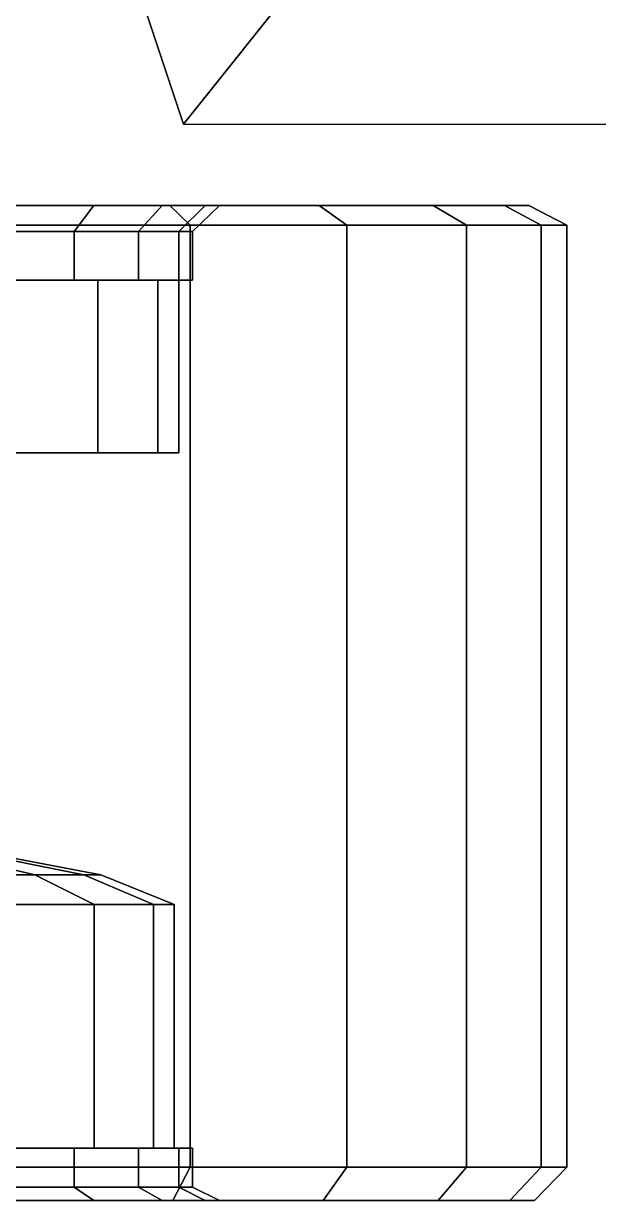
# Model space of a CAD drawing. Extents: x -11 to 118, y -54 to 30.
# Drawn here: x 14.93 to 18.79, y -2.22 to 5.67 of the extents above; entities that cross this region are included whole.
import ezdxf

# ---------------------------------------------------------------- set-up
doc = ezdxf.new("R2010")
doc.units = 0
doc.header["$MEASUREMENT"] = 0
for name, color, linetype in [('5', 5, 'CONTINUOUS'), ('CAR1', 7, 'CONTINUOUS'), ('TIRES', 19, 'CONTINUOUS')]:
    doc.layers.add(name, color=color, linetype=linetype)

msp = doc.modelspace()

# ---------------------------------------------------------------- linework, layer by layer
at = {"layer": '5', "linetype": 'Continuous'}
for points in [[(20, 10, 6), (16, 11, 6), (15, 8, 6), (16, 5, 6)], [(22, 5, 6), (22, 9, 6), (20, 10, 6), (16, 5, 6)], [(16, 5, 6), (16, 5, 5.5), (15, 8, 5.5), (15, 8, 6)]]:
    msp.add_3dface(points, dxfattribs=at)
at = {"layer": 'CAR1', "color": 7, "linetype": 'Continuous'}
for points in [[(14.6978, 3.9532, 2.5217), (14.6978, 4.2795, 2.5217), (15.2647, 4.2795, 2.9907), (15.2647, 3.9532, 2.9907)], [(15.2647, 3.9532, 7.0093), (15.2647, 4.2795, 7.0093), (14.6978, 4.2795, 7.4783), (14.6978, 3.9532, 7.4783)], [(15.2647, 3.9532, 2.9907), (15.2647, 4.2795, 2.9907), (15.6972, 4.2795, 3.5859), (15.6972, 3.9532, 3.5859)], [(15.6972, 3.9532, 6.4141), (15.6972, 4.2795, 6.4141), (15.2647, 4.2795, 7.0093), (15.2647, 3.9532, 7.0093)], [(15.6972, 3.9532, 3.5859), (15.6972, 4.2795, 3.5859), (15.968, 4.2795, 4.27), (15.968, 3.9532, 4.27)], [(15.968, 3.9532, 5.73), (15.968, 4.2795, 5.73), (15.6972, 4.2795, 6.4141), (15.6972, 3.9532, 6.4141)], [(15.968, 3.9532, 4.27), (15.968, 4.2795, 4.27), (16.0603, 4.2795, 5), (16.0603, 3.9532, 5)], [(16.0603, 3.9532, 5), (16.0603, 4.2795, 5), (15.968, 4.2795, 5.73), (15.968, 3.9532, 5.73)], [(14.7957, 2.7947, 2.7005), (14.7957, 3.9532, 2.7005), (15.4245, 3.9532, 3.3293), (15.4245, 2.7947, 3.3293)], [(14.7957, 3.9532, 2.7005), (14.8503, 3.9532, 2.6253), (15.4997, 3.9532, 3.2747), (15.4245, 3.9532, 3.3293)], [(15.4245, 2.7947, 6.6707), (15.4245, 3.9532, 6.6707), (14.7957, 3.9532, 7.2995), (14.7957, 2.7947, 7.2995)], [(15.4245, 3.9532, 6.6707), (15.4997, 3.9532, 6.7253), (14.8503, 3.9532, 7.3747), (14.7957, 3.9532, 7.2995)], [(15.4245, 2.7947, 3.3293), (15.4245, 3.9532, 3.3293), (15.8282, 3.9532, 4.1217), (15.8282, 2.7947, 4.1217)], [(15.4245, 3.9532, 3.3293), (15.4997, 3.9532, 3.2747), (15.9166, 3.9532, 4.093), (15.8282, 3.9532, 4.1217)], [(15.8282, 2.7947, 5.8783), (15.8282, 3.9532, 5.8783), (15.4245, 3.9532, 6.6707), (15.4245, 2.7947, 6.6707)], [(15.8282, 3.9532, 5.8783), (15.9166, 3.9532, 5.907), (15.4997, 3.9532, 6.7253), (15.4245, 3.9532, 6.6707)], [(15.8282, 2.7947, 4.1217), (15.8282, 3.9532, 4.1217), (15.9673, 3.9532, 5), (15.9673, 2.7947, 5)], [(15.8282, 3.9532, 4.1217), (15.9166, 3.9532, 4.093), (16.0603, 3.9532, 5), (15.9673, 3.9532, 5)], [(15.9673, 2.7947, 5), (15.9673, 3.9532, 5), (15.8282, 3.9532, 5.8783), (15.8282, 2.7947, 5.8783)], [(15.9673, 3.9532, 5), (16.0603, 3.9532, 5), (15.9166, 3.9532, 5.907), (15.8282, 3.9532, 5.8783)], [(13.7213, 2.7947, 4.1792), (14.7957, 2.7947, 2.7005), (15.4245, 2.7947, 3.3293), (13.9458, 2.7947, 4.4037)], [(13.9458, 2.7947, 5.5963), (15.4245, 2.7947, 6.6707), (14.7957, 2.7947, 7.2995), (13.7213, 2.7947, 5.8208)], [(13.9458, 2.7947, 4.4037), (15.4245, 2.7947, 3.3293), (15.8282, 2.7947, 4.1217), (14.0899, 2.7947, 4.6865)], [(14.0899, 2.7947, 5.3135), (15.8282, 2.7947, 5.8783), (15.4245, 2.7947, 6.6707), (13.9458, 2.7947, 5.5963)], [(14.0899, 2.7947, 4.6865), (15.8282, 2.7947, 4.1217), (15.9673, 2.7947, 5), (14.1396, 2.7947, 5)], [(14.1396, 2.7947, 5), (15.9673, 2.7947, 5), (15.8282, 2.7947, 5.8783), (14.0899, 2.7947, 5.3135)], [(14.3155, 0.1229, 5.8649), (15.0016, -0.0378, 6.3634), (14.4884, -0.0378, 6.8766), (13.9899, 0.1229, 6.1905)], [(13.9899, 0.1229, 3.8095), (14.4884, -0.0378, 3.1234), (15.0016, -0.0378, 3.6366), (14.3155, 0.1229, 4.1351)], [(14.5245, 0.1229, 5.4547), (15.331, -0.0378, 5.7168), (15.0016, -0.0378, 6.3634), (14.3155, 0.1229, 5.8649)], [(14.3155, 0.1229, 4.1351), (15.0016, -0.0378, 3.6366), (15.331, -0.0378, 4.2832), (14.5245, 0.1229, 4.5453)], [(14.5965, 0.1229, 5), (15.4446, -0.0378, 5), (15.331, -0.0378, 5.7168), (14.5245, 0.1229, 5.4547)], [(14.5245, 0.1229, 4.5453), (15.331, -0.0378, 4.2832), (15.4446, -0.0378, 5), (14.5965, 0.1229, 5)], [(15.0016, -0.0378, 6.3634), (15.3994, -0.2364, 6.6525), (14.7775, -0.2364, 7.2744), (14.4884, -0.0378, 6.8766)], [(14.4884, -0.0378, 3.1234), (14.7775, -0.2364, 2.7256), (15.3994, -0.2364, 3.3475), (15.0016, -0.0378, 3.6366)], [(15.331, -0.0378, 5.7168), (15.7987, -0.2364, 5.8688), (15.3994, -0.2364, 6.6525), (15.0016, -0.0378, 6.3634)], [(15.0016, -0.0378, 3.6366), (15.3994, -0.2364, 3.3475), (15.7987, -0.2364, 4.1312), (15.331, -0.0378, 4.2832)], [(15.4446, -0.0378, 5), (15.9363, -0.2364, 5), (15.7987, -0.2364, 5.8688), (15.331, -0.0378, 5.7168)], [(15.331, -0.0378, 4.2832), (15.7987, -0.2364, 4.1312), (15.9363, -0.2364, 5), (15.4446, -0.0378, 5)], [(15.3994, -0.2364, 6.6525), (15.3994, -1.8726, 6.6525), (14.7775, -1.8726, 7.2744), (14.7775, -0.2364, 7.2744)], [(14.7775, -0.2364, 2.7256), (14.7775, -1.8726, 2.7256), (15.3994, -1.8726, 3.3475), (15.3994, -0.2364, 3.3475)], [(15.7987, -0.2364, 5.8688), (15.7987, -1.8726, 5.8688), (15.3994, -1.8726, 6.6525), (15.3994, -0.2364, 6.6525)], [(15.3994, -0.2364, 3.3475), (15.3994, -1.8726, 3.3475), (15.7987, -1.8726, 4.1312), (15.7987, -0.2364, 4.1312)], [(15.9363, -0.2364, 5), (15.9363, -1.8726, 5), (15.7987, -1.8726, 5.8688), (15.7987, -0.2364, 5.8688)], [(15.7987, -0.2364, 4.1312), (15.7987, -1.8726, 4.1312), (15.9363, -1.8726, 5), (15.9363, -0.2364, 5)], [(15.2647, -2.1326, 7.0093), (15.2647, -1.8726, 7.0093), (14.6978, -1.8726, 7.4783), (14.6978, -2.1326, 7.4783)], [(14.6978, -2.1326, 2.5217), (14.6978, -1.8726, 2.5217), (15.2647, -1.8726, 2.9907), (15.2647, -2.1326, 2.9907)], [(15.3994, -1.8726, 6.6525), (15.4997, -1.8726, 6.7253), (14.8503, -1.8726, 7.3747), (14.7775, -1.8726, 7.2744)], [(14.7775, -1.8726, 2.7256), (14.8503, -1.8726, 2.6253), (15.4997, -1.8726, 3.2747), (15.3994, -1.8726, 3.3475)], [(15.6972, -2.1326, 6.4141), (15.6972, -1.8726, 6.4141), (15.2647, -1.8726, 7.0093), (15.2647, -2.1326, 7.0093)], [(15.2647, -2.1326, 2.9907), (15.2647, -1.8726, 2.9907), (15.6972, -1.8726, 3.5859), (15.6972, -2.1326, 3.5859)], [(15.7987, -1.8726, 5.8688), (15.9166, -1.8726, 5.907), (15.4997, -1.8726, 6.7253), (15.3994, -1.8726, 6.6525)], [(15.3994, -1.8726, 3.3475), (15.4997, -1.8726, 3.2747), (15.9166, -1.8726, 4.093), (15.7987, -1.8726, 4.1312)], [(15.968, -2.1326, 5.73), (15.968, -1.8726, 5.73), (15.6972, -1.8726, 6.4141), (15.6972, -2.1326, 6.4141)], [(15.6972, -2.1326, 3.5859), (15.6972, -1.8726, 3.5859), (15.968, -1.8726, 4.27), (15.968, -2.1326, 4.27)], [(15.9363, -1.8726, 5), (16.0603, -1.8726, 5), (15.9166, -1.8726, 5.907), (15.7987, -1.8726, 5.8688)], [(15.7987, -1.8726, 4.1312), (15.9166, -1.8726, 4.093), (16.0603, -1.8726, 5), (15.9363, -1.8726, 5)], [(16.0603, -2.1326, 5), (16.0603, -1.8726, 5), (15.968, -1.8726, 5.73), (15.968, -2.1326, 5.73)], [(15.968, -2.1326, 4.27), (15.968, -1.8726, 4.27), (16.0603, -1.8726, 5), (16.0603, -2.1326, 5)]]:
    msp.add_3dface(points, dxfattribs=at)
at = {"layer": 'TIRES', "linetype": 'Continuous'}
for points in [[(14.0883, 4.4544, 2.0353), (14.7297, 4.4544, 0.0613), (15.9075, 4.4544, 0.6155), (14.7953, 4.4544, 2.368)], [(14.7953, 4.4544, 7.632), (15.9075, 4.4544, 9.3845), (14.7297, 4.4544, 9.9387), (14.0883, 4.4544, 7.9647)], [(14.6978, 4.2795, 2.5217), (14.7953, 4.4544, 2.368), (15.3974, 4.4544, 2.8661), (15.2647, 4.2795, 2.9907)], [(15.2647, 4.2795, 7.0093), (15.3974, 4.4544, 7.1339), (14.7953, 4.4544, 7.632), (14.6978, 4.2795, 7.4783)], [(14.7297, 4.4544, 0.0613), (14.8087, 4.322, -0.1818), (16.0444, 4.322, 0.3997), (15.9075, 4.4544, 0.6155)], [(15.9075, 4.4544, 9.3845), (16.0444, 4.322, 9.6003), (14.8087, 4.322, 10.1818), (14.7297, 4.4544, 9.9387)], [(14.7953, 4.4544, 2.368), (15.9075, 4.4544, 0.6155), (16.9104, 4.4544, 1.4452), (15.3974, 4.4544, 2.8661)], [(15.3974, 4.4544, 7.1339), (16.9104, 4.4544, 8.5548), (15.9075, 4.4544, 9.3845), (14.7953, 4.4544, 7.632)], [(15.2647, 4.2795, 2.9907), (15.3974, 4.4544, 2.8661), (15.8567, 4.4544, 3.4982), (15.6972, 4.2795, 3.5859)], [(15.6972, 4.2795, 6.4141), (15.8567, 4.4544, 6.5018), (15.3974, 4.4544, 7.1339), (15.2647, 4.2795, 7.0093)], [(15.3974, 4.4544, 2.8661), (16.9104, 4.4544, 1.4452), (17.6755, 4.4544, 2.4983), (15.8567, 4.4544, 3.4982)], [(15.8567, 4.4544, 6.5018), (17.6755, 4.4544, 7.5017), (16.9104, 4.4544, 8.5548), (15.3974, 4.4544, 7.1339)], [(15.6972, 4.2795, 3.5859), (15.8567, 4.4544, 3.4982), (16.1443, 4.4544, 4.2248), (15.968, 4.2795, 4.27)], [(15.968, 4.2795, 5.73), (16.1443, 4.4544, 5.7752), (15.8567, 4.4544, 6.5018), (15.6972, 4.2795, 6.4141)], [(15.8567, 4.4544, 3.4982), (17.6755, 4.4544, 2.4983), (18.1547, 4.4544, 3.7086), (16.1443, 4.4544, 4.2248)], [(16.1443, 4.4544, 5.7752), (18.1547, 4.4544, 6.2914), (17.6755, 4.4544, 7.5017), (15.8567, 4.4544, 6.5018)], [(15.9075, 4.4544, 0.6155), (16.0444, 4.322, 0.3997), (17.0967, 4.322, 1.2703), (16.9104, 4.4544, 1.4452)], [(16.9104, 4.4544, 8.5548), (17.0967, 4.322, 8.7297), (16.0444, 4.322, 9.6003), (15.9075, 4.4544, 9.3845)], [(15.968, 4.2795, 4.27), (16.1443, 4.4544, 4.2248), (16.2423, 4.4544, 5), (16.0603, 4.2795, 5)], [(16.0603, 4.2795, 5), (16.2423, 4.4544, 5), (16.1443, 4.4544, 5.7752), (15.968, 4.2795, 5.73)], [(16.1443, 4.4544, 4.2248), (18.1547, 4.4544, 3.7086), (18.3179, 4.4544, 5), (16.2423, 4.4544, 5)], [(16.2423, 4.4544, 5), (18.3179, 4.4544, 5), (18.1547, 4.4544, 6.2914), (16.1443, 4.4544, 5.7752)], [(16.9104, 4.4544, 1.4452), (17.0967, 4.322, 1.2703), (17.8995, 4.322, 2.3752), (17.6755, 4.4544, 2.4983)], [(17.6755, 4.4544, 7.5017), (17.8995, 4.322, 7.6248), (17.0967, 4.322, 8.7297), (16.9104, 4.4544, 8.5548)], [(17.6755, 4.4544, 2.4983), (17.8995, 4.322, 2.3752), (18.4023, 4.322, 3.645), (18.1547, 4.4544, 3.7086)], [(18.1547, 4.4544, 6.2914), (18.4023, 4.322, 6.355), (17.8995, 4.322, 7.6248), (17.6755, 4.4544, 7.5017)], [(18.1547, 4.4544, 3.7086), (18.4023, 4.322, 3.645), (18.5734, 4.322, 5), (18.3179, 4.4544, 5)], [(18.3179, 4.4544, 5), (18.5734, 4.322, 5), (18.4023, 4.322, 6.355), (18.1547, 4.4544, 6.2914)], [(16.0444, 4.322, 9.6003), (16.0444, -2.0002, 9.6003), (14.8087, -2.0002, 10.1818), (14.8087, 4.322, 10.1818)], [(14.8087, 4.322, -0.1818), (14.8087, -2.0002, -0.1818), (16.0444, -2.0002, 0.3997), (16.0444, 4.322, 0.3997)], [(17.0967, 4.322, 8.7297), (17.0967, -2.0002, 8.7297), (16.0444, -2.0002, 9.6003), (16.0444, 4.322, 9.6003)], [(16.0444, 4.322, 0.3997), (16.0444, -2.0002, 0.3997), (17.0967, -2.0002, 1.2703), (17.0967, 4.322, 1.2703)], [(17.8995, 4.322, 7.6248), (17.8995, -2.0002, 7.6248), (17.0967, -2.0002, 8.7297), (17.0967, 4.322, 8.7297)], [(17.0967, 4.322, 1.2703), (17.0967, -2.0002, 1.2703), (17.8995, -2.0002, 2.3752), (17.8995, 4.322, 2.3752)], [(18.4023, 4.322, 6.355), (18.4023, -2.0002, 6.355), (17.8995, -2.0002, 7.6248), (17.8995, 4.322, 7.6248)], [(17.8995, 4.322, 2.3752), (17.8995, -2.0002, 2.3752), (18.4023, -2.0002, 3.645), (18.4023, 4.322, 3.645)], [(18.5734, 4.322, 5), (18.5734, -2.0002, 5), (18.4023, -2.0002, 6.355), (18.4023, 4.322, 6.355)], [(18.4023, 4.322, 3.645), (18.4023, -2.0002, 3.645), (18.5734, -2.0002, 5), (18.5734, 4.322, 5)], [(16.0444, -2.0002, 9.6003), (15.9282, -2.2225, 9.4172), (14.7416, -2.2225, 9.9755), (14.8087, -2.0002, 10.1818)], [(14.8087, -2.0002, -0.1818), (14.7416, -2.2225, 0.0245), (15.9282, -2.2225, 0.5828), (16.0444, -2.0002, 0.3997)], [(17.0967, -2.0002, 8.7297), (16.9387, -2.2225, 8.5813), (15.9282, -2.2225, 9.4172), (16.0444, -2.0002, 9.6003)], [(16.0444, -2.0002, 0.3997), (15.9282, -2.2225, 0.5828), (16.9387, -2.2225, 1.4187), (17.0967, -2.0002, 1.2703)], [(17.8995, -2.0002, 7.6248), (17.7095, -2.2225, 7.5203), (16.9387, -2.2225, 8.5813), (17.0967, -2.0002, 8.7297)], [(17.0967, -2.0002, 1.2703), (16.9387, -2.2225, 1.4187), (17.7095, -2.2225, 2.4797), (17.8995, -2.0002, 2.3752)], [(18.4023, -2.0002, 6.355), (18.1922, -2.2225, 6.301), (17.7095, -2.2225, 7.5203), (17.8995, -2.0002, 7.6248)], [(17.8995, -2.0002, 2.3752), (17.7095, -2.2225, 2.4797), (18.1922, -2.2225, 3.699), (18.4023, -2.0002, 3.645)], [(18.5734, -2.0002, 5), (18.3566, -2.2225, 5), (18.1922, -2.2225, 6.301), (18.4023, -2.0002, 6.355)], [(18.4023, -2.0002, 3.645), (18.1922, -2.2225, 3.699), (18.3566, -2.2225, 5), (18.5734, -2.0002, 5)], [(15.3974, -2.2225, 7.1339), (15.2647, -2.1326, 7.0093), (14.6978, -2.1326, 7.4783), (14.7953, -2.2225, 7.632)], [(14.7953, -2.2225, 2.368), (14.6978, -2.1326, 2.5217), (15.2647, -2.1326, 2.9907), (15.3974, -2.2225, 2.8661)], [(15.8567, -2.2225, 6.5018), (15.6972, -2.1326, 6.4141), (15.2647, -2.1326, 7.0093), (15.3974, -2.2225, 7.1339)], [(15.3974, -2.2225, 2.8661), (15.2647, -2.1326, 2.9907), (15.6972, -2.1326, 3.5859), (15.8567, -2.2225, 3.4982)], [(16.1443, -2.2225, 5.7752), (15.968, -2.1326, 5.73), (15.6972, -2.1326, 6.4141), (15.8567, -2.2225, 6.5018)], [(15.8567, -2.2225, 3.4982), (15.6972, -2.1326, 3.5859), (15.968, -2.1326, 4.27), (16.1443, -2.2225, 4.2248)], [(16.2423, -2.2225, 5), (16.0603, -2.1326, 5), (15.968, -2.1326, 5.73), (16.1443, -2.2225, 5.7752)], [(16.1443, -2.2225, 4.2248), (15.968, -2.1326, 4.27), (16.0603, -2.1326, 5), (16.2423, -2.2225, 5)], [(15.9282, -2.2225, 9.4172), (14.7953, -2.2225, 7.632), (14.0883, -2.2225, 7.9647), (14.7416, -2.2225, 9.9755)], [(14.7416, -2.2225, 0.0245), (14.0883, -2.2225, 2.0353), (14.7953, -2.2225, 2.368), (15.9282, -2.2225, 0.5828)], [(16.9387, -2.2225, 8.5813), (15.3974, -2.2225, 7.1339), (14.7953, -2.2225, 7.632), (15.9282, -2.2225, 9.4172)], [(15.9282, -2.2225, 0.5828), (14.7953, -2.2225, 2.368), (15.3974, -2.2225, 2.8661), (16.9387, -2.2225, 1.4187)], [(17.7095, -2.2225, 7.5203), (15.8567, -2.2225, 6.5018), (15.3974, -2.2225, 7.1339), (16.9387, -2.2225, 8.5813)], [(16.9387, -2.2225, 1.4187), (15.3974, -2.2225, 2.8661), (15.8567, -2.2225, 3.4982), (17.7095, -2.2225, 2.4797)], [(18.1922, -2.2225, 6.301), (16.1443, -2.2225, 5.7752), (15.8567, -2.2225, 6.5018), (17.7095, -2.2225, 7.5203)], [(17.7095, -2.2225, 2.4797), (15.8567, -2.2225, 3.4982), (16.1443, -2.2225, 4.2248), (18.1922, -2.2225, 3.699)], [(18.3566, -2.2225, 5), (16.2423, -2.2225, 5), (16.1443, -2.2225, 5.7752), (18.1922, -2.2225, 6.301)], [(18.1922, -2.2225, 3.699), (16.1443, -2.2225, 4.2248), (16.2423, -2.2225, 5), (18.3566, -2.2225, 5)]]:
    msp.add_3dface(points, dxfattribs=at)

doc.saveas('drawing.dxf')
